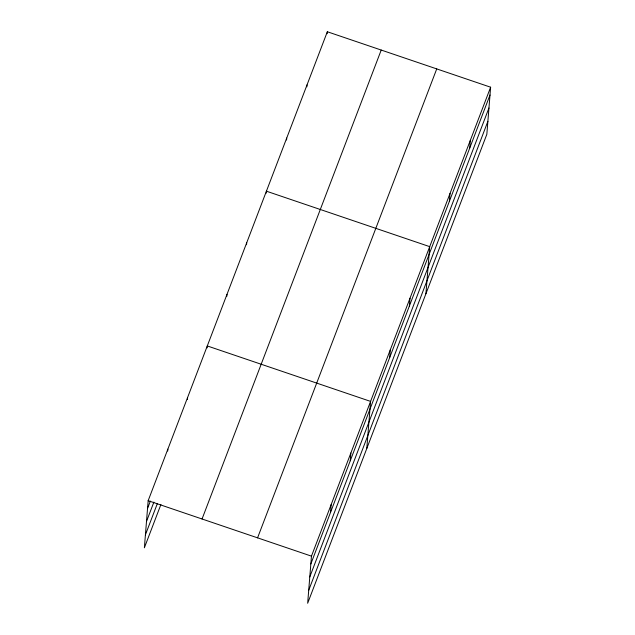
<?xml version="1.0" encoding="UTF-8"?>
<svg xmlns="http://www.w3.org/2000/svg" width="635" height="635" viewBox="0 0 635 635"><rect width="100%" height="100%" fill="white"/><g stroke="black" fill="none" stroke-linecap="round" stroke-linejoin="round"><path stroke-width="0.95" d="M490.625 87.209L311.46 556.149L307.665 603.25L486.839 134.31L490.625 87.209L327.335 31.75L148.161 500.69L144.375 547.791L160.917 504.5M167.711 451.056L167.87 449.112M187.42 399.478L187.579 397.526M207.129 347.893L207.288 345.94L370.586 401.399L366.792 448.5M226.838 296.307L226.997 294.354M246.547 244.721L246.705 242.776M266.255 193.143L266.414 191.191L429.712 246.65L425.918 293.751M286.568 139.994L286.718 138.041M306.872 86.844L307.03 84.899M327.176 33.703L327.335 31.75M330.541 512.366L331.168 504.563M350.25 460.788L350.877 452.985M389.668 357.616L390.295 349.814M409.377 306.03L410.004 298.228M449.389 201.303L450.017 193.5M469.694 148.153L470.321 140.351M147.534 508.492L150.352 501.126M146.494 521.462L153.884 502.118M145.415 534.821L157.385 503.507M202.049 518.993L381.222 50.054M257.572 537.845L436.737 68.905M310.832 563.951L489.998 95.012M309.785 576.921L488.958 107.982M308.713 590.28L487.878 121.341M148.161 500.69L311.46 556.149"/></g></svg>
